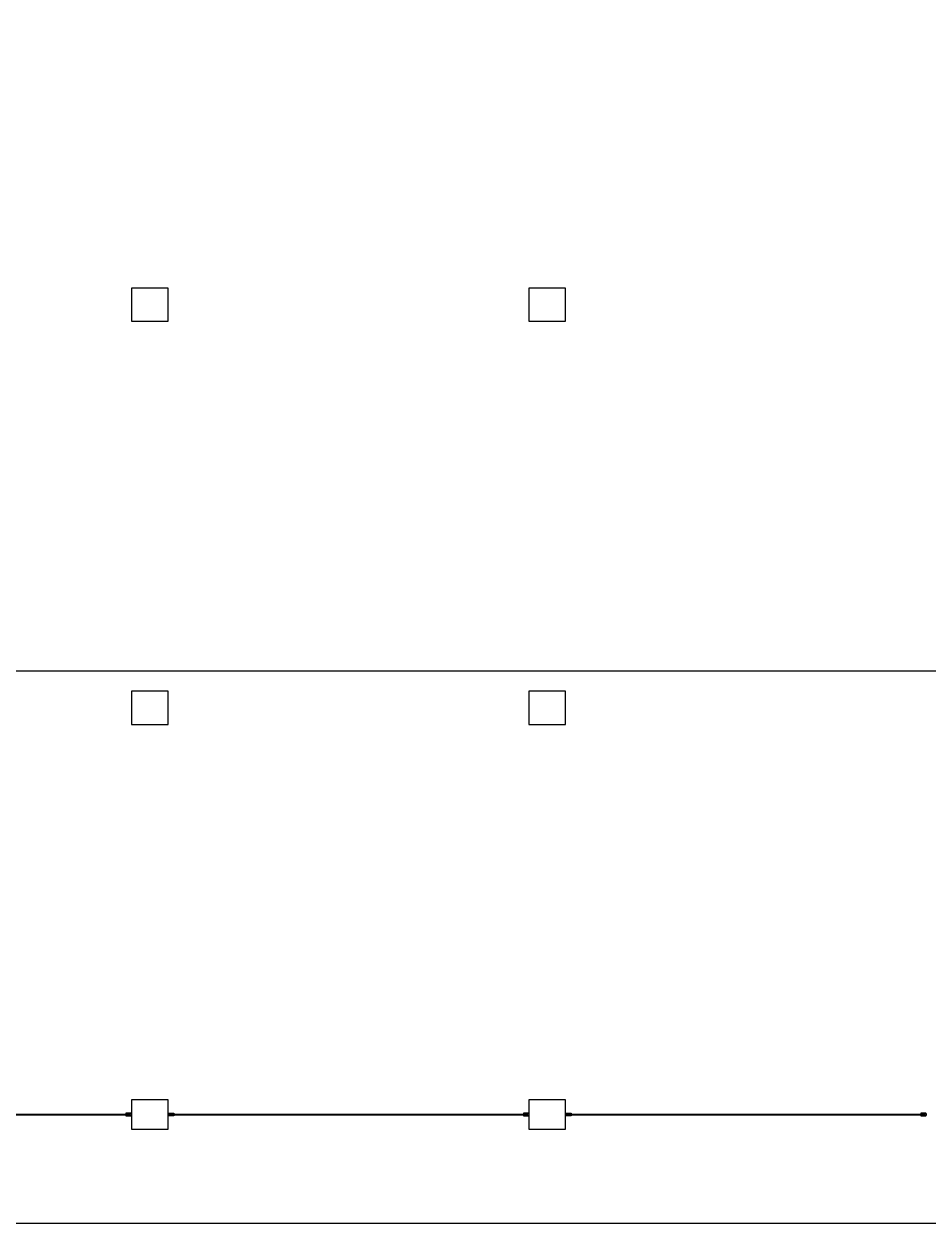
# Model space of a CAD drawing. Header units: millimetres. Extents: x 0 to 356400, y 0 to 68257.
# Drawn here: x 288147 to 289130, y 4800 to 6103 of the extents above; entities that cross this region are included whole.
import ezdxf

# ---------------------------------------------------------------- set-up
doc = ezdxf.new("R2010")
doc.units = ezdxf.units.MM
doc.header["$LTSCALE"] = 75
doc.layers.add('8', color=8, linetype='Continuous')
doc.layers.add('G(그리드1)', color=185, linetype='Continuous', plot=False)

# ---------------------------------------------------------------- blocks, each defined once
blk = doc.blocks.new('G$C7369CDF7')
at = {"layer": '8'}
for p, q in [((61203, 44140), (61193, 44140)), ((61193, 44140), (61193, 44000)), ((61193, 44000), (61218, 44000)), ((61204, 44138), (61194, 44138)), ((61194, 44138), (61194, 44001)), ((61194, 44001), (61216, 44001)), ((61201, 44058), (61201, 44071)), ((61201, 44071), (61211, 44071)), ((61216, 44058), (61201, 44058)), ((61204, 44150), (61203, 44150)), ((61204, 44150), (61203, 44150)), ((61203, 44150), (61203, 44140)), ((61205, 44070), (61203, 44069)), ((61203, 44060), (61203, 44070)), ((61203, 44070), (61213, 44070)), ((61203, 44060), (61203, 44069)), ((61205, 44059), (61203, 44060)), ((61218, 44060), (61203, 44060)), ((61204, 44150), (61204, 44138)), ((61204, 44130), (61204, 44150)), ((61204, 44150), (61256, 44150)), ((61206, 44130), (61204, 44130)), ((61204, 44130), (61204, 44130)), ((61205, 44069), (61205, 44070)), ((61207, 44070), (61205, 44069)), ((61205, 44067), (61210, 44067)), ((61205, 44062), (61205, 44067)), ((61205, 44062), (61210, 44062)), ((61205, 44060), (61205, 44059)), ((61207, 44059), (61205, 44060)), ((61206, 44130), (61206, 44148)), ((61206, 44148), (61255, 44148)), ((61207, 44069), (61207, 44070)), ((61209, 44070), (61207, 44069)), ((61207, 44060), (61207, 44059)), ((61209, 44059), (61207, 44060)), ((61209, 44069), (61209, 44070)), ((61211, 44070), (61209, 44069)), ((61209, 44060), (61209, 44059)), ((61211, 44059), (61209, 44060)), ((61210, 44067), (61210, 44062)), ((61211, 44071), (61211, 44101)), ((61211, 44101), (61244, 44101)), ((61211, 44069), (61211, 44070)), ((61213, 44070), (61211, 44069)), ((61211, 44060), (61211, 44059)), ((61213, 44059), (61211, 44060)), ((61213, 44070), (61213, 44100)), ((61213, 44100), (61243, 44100)), ((61213, 44070), (61213, 44068)), ((61213, 44062), (61213, 44059)), ((61216, 44001), (61216, 44058)), ((61218, 34400), (61218, 44100)), ((61218, 44100), (61243, 44100)), ((61218, 44000), (61218, 44060)), ((61243, 44100), (61243, 34400)), ((61243, 44100), (61243, 44000)), ((61243, 44000), (61268, 44000)), ((61244, 44101), (61244, 44001)), ((61244, 44001), (61266, 44001)), ((61255, 44148), (61255, 44130)), ((61255, 44130), (61256, 44130)), ((61256, 44150), (61258, 44150)), ((61256, 44150), (61258, 44150)), ((61256, 44138), (61256, 44150)), ((61256, 44150), (61256, 44130)), ((61266, 44138), (61256, 44138)), ((61258, 44140), (61258, 44150)), ((61268, 44140), (61258, 44140)), ((61266, 44001), (61266, 44138)), ((61268, 44000), (61268, 44140)), ((39680, 34350), (38780, 34350)), ((38780, 34350), (38780, 33350)), ((39680, 33350), (39680, 34350)), ((50630, 34350), (49730, 34350)), ((49730, 34350), (49730, 33350)), ((50630, 33350), (50630, 34350)), ((61630, 34350), (60830, 34350)), ((60830, 34350), (60830, 33350)), ((61193, 34360), (61193, 34500)), ((61193, 34500), (61218, 34500)), ((61203, 34360), (61193, 34360)), ((61194, 34362), (61194, 34499)), ((61194, 34499), (61216, 34499)), ((61204, 34362), (61194, 34362)), ((61216, 34442), (61201, 34442)), ((61201, 34442), (61201, 34429)), ((61201, 34429), (61211, 34429)), ((61205, 34441), (61203, 34440)), ((61203, 34440), (61203, 34431)), ((61218, 34440), (61203, 34440)), ((61203, 34440), (61203, 34430)), ((61205, 34430), (61203, 34431)), ((61203, 34430), (61213, 34430)), ((61203, 34350), (61203, 34360)), ((61204, 34350), (61203, 34350)), ((61204, 34350), (61203, 34350)), ((61206, 34370), (61204, 34370)), ((61204, 34370), (61204, 34370)), ((61204, 34370), (61204, 34350)), ((61204, 34350), (61204, 34362)), ((61204, 34350), (61256, 34350)), ((61205, 34440), (61205, 34441)), ((61207, 34441), (61205, 34440)), ((61205, 34438), (61210, 34438)), ((61205, 34438), (61205, 34433)), ((61205, 34433), (61210, 34433)), ((61205, 34431), (61205, 34430)), ((61207, 34430), (61205, 34431)), ((61206, 34370), (61206, 34352)), ((61206, 34352), (61255, 34352)), ((61207, 34440), (61207, 34441)), ((61209, 34441), (61207, 34440)), ((61207, 34431), (61207, 34430)), ((61209, 34430), (61207, 34431)), ((61209, 34440), (61209, 34441)), ((61211, 34441), (61209, 34440)), ((61209, 34431), (61209, 34430)), ((61211, 34430), (61209, 34431)), ((61210, 34433), (61210, 34438)), ((61211, 34440), (61211, 34441)), ((61213, 34441), (61211, 34440)), ((61211, 34431), (61211, 34430)), ((61213, 34430), (61211, 34431)), ((61211, 34429), (61211, 34399)), ((61211, 34399), (61244, 34399)), ((61213, 34438), (61213, 34441)), ((61213, 34430), (61213, 34432)), ((61213, 34430), (61213, 34400)), ((61213, 34400), (61243, 34400)), ((61216, 34499), (61216, 34442)), ((61218, 34500), (61218, 34440)), ((61243, 34400), (61218, 34400)), ((61243, 34400), (61243, 34500)), ((61243, 34500), (61268, 34500)), ((61244, 34399), (61244, 34499)), ((61244, 34499), (61266, 34499)), ((61255, 34370), (61256, 34370)), ((61255, 34352), (61255, 34370)), ((61256, 34350), (61256, 34370)), ((61266, 34362), (61256, 34362)), ((61256, 34362), (61256, 34350)), ((61256, 34350), (61258, 34350)), ((61256, 34350), (61258, 34350)), ((61268, 34360), (61258, 34360)), ((61258, 34360), (61258, 34350)), ((61266, 34499), (61266, 34362)), ((61268, 34500), (61268, 34360)), ((61630, 33350), (61630, 34350)), ((38780, 33350), (39680, 33350)), ((49730, 33350), (50630, 33350)), ((60830, 33350), (61630, 33350)), ((61203, 33340), (61193, 33340)), ((61193, 33340), (61193, 33200)), ((61204, 33339), (61194, 33339)), ((61194, 33339), (61194, 33201)), ((61201, 33258), (61201, 33271)), ((61201, 33271), (61211, 33271)), ((61216, 33258), (61201, 33258)), ((61204, 33350), (61203, 33350)), ((61204, 33350), (61203, 33350)), ((61203, 33350), (61203, 33340)), ((61205, 33270), (61203, 33269)), ((61203, 33260), (61203, 33270)), ((61203, 33270), (61213, 33270)), ((61203, 33260), (61203, 33269)), ((61205, 33259), (61203, 33260)), ((61218, 33260), (61203, 33260)), ((61204, 33350), (61204, 33339)), ((61204, 33330), (61204, 33350)), ((61204, 33350), (61256, 33350)), ((61206, 33330), (61204, 33330)), ((61204, 33330), (61204, 33330)), ((61205, 33269), (61205, 33270)), ((61207, 33270), (61205, 33269)), ((61205, 33267), (61210, 33267)), ((61205, 33262), (61205, 33267)), ((61205, 33262), (61210, 33262)), ((61205, 33260), (61205, 33259)), ((61207, 33259), (61205, 33260)), ((61206, 33330), (61206, 33348)), ((61206, 33348), (61255, 33348)), ((61207, 33269), (61207, 33270)), ((61209, 33270), (61207, 33269)), ((61207, 33260), (61207, 33259)), ((61209, 33259), (61207, 33260)), ((61209, 33269), (61209, 33270)), ((61211, 33270), (61209, 33269)), ((61209, 33260), (61209, 33259)), ((61211, 33259), (61209, 33260)), ((61210, 33267), (61210, 33262)), ((61211, 33271), (61211, 33301)), ((61211, 33301), (61244, 33301)), ((61211, 33269), (61211, 33270)), ((61213, 33270), (61211, 33269)), ((61211, 33260), (61211, 33259)), ((61213, 33259), (61211, 33260)), ((61213, 33270), (61213, 33300)), ((61213, 33300), (61243, 33300)), ((61213, 33270), (61213, 33268)), ((61213, 33262), (61213, 33259)), ((61216, 33201), (61216, 33258)), ((61218, 23600), (61218, 33300)), ((61218, 33300), (61243, 33300)), ((61218, 33200), (61218, 33260)), ((61243, 33300), (61243, 23600)), ((61243, 33300), (61243, 33200)), ((61244, 33301), (61244, 33201)), ((61255, 33348), (61255, 33330)), ((61255, 33330), (61256, 33330)), ((61256, 33350), (61258, 33350)), ((61256, 33350), (61258, 33350)), ((61256, 33339), (61256, 33350)), ((61256, 33350), (61256, 33330)), ((61266, 33339), (61256, 33339)), ((61258, 33340), (61258, 33350)), ((61268, 33340), (61258, 33340)), ((61266, 33201), (61266, 33339)), ((61268, 33200), (61268, 33340)), ((61193, 33200), (61218, 33200)), ((61194, 33201), (61216, 33201)), ((61243, 33200), (61268, 33200)), ((61244, 33201), (61266, 33201)), ((39680, 23550), (38780, 23550)), ((38780, 23550), (38780, 22550)), ((39680, 22550), (39680, 23550)), ((50630, 23550), (49730, 23550)), ((49730, 23550), (49730, 22550)), ((50630, 22550), (50630, 23550)), ((61630, 23550), (60830, 23550)), ((60830, 23550), (60830, 22550)), ((61193, 23560), (61193, 23700)), ((61193, 23700), (61218, 23700)), ((61203, 23560), (61193, 23560)), ((61194, 23562), (61194, 23699)), ((61194, 23699), (61216, 23699)), ((61204, 23562), (61194, 23562)), ((61216, 23642), (61201, 23642)), ((61201, 23642), (61201, 23629)), ((61201, 23629), (61211, 23629)), ((61205, 23641), (61203, 23640)), ((61203, 23640), (61203, 23631)), ((61218, 23640), (61203, 23640)), ((61203, 23640), (61203, 23630)), ((61205, 23630), (61203, 23631)), ((61203, 23630), (61213, 23630)), ((61203, 23550), (61203, 23560)), ((61204, 23550), (61203, 23550)), ((61204, 23550), (61203, 23550)), ((61206, 23570), (61204, 23570)), ((61204, 23570), (61204, 23570)), ((61204, 23570), (61204, 23550)), ((61204, 23550), (61204, 23562)), ((61204, 23550), (61256, 23550)), ((61205, 23640), (61205, 23641)), ((61207, 23641), (61205, 23640)), ((61205, 23638), (61210, 23638)), ((61205, 23638), (61205, 23633)), ((61205, 23633), (61210, 23633)), ((61205, 23631), (61205, 23630)), ((61207, 23630), (61205, 23631)), ((61206, 23570), (61206, 23552)), ((61206, 23552), (61255, 23552)), ((61207, 23640), (61207, 23641)), ((61209, 23641), (61207, 23640)), ((61207, 23631), (61207, 23630)), ((61209, 23630), (61207, 23631)), ((61209, 23640), (61209, 23641)), ((61211, 23641), (61209, 23640)), ((61209, 23631), (61209, 23630)), ((61211, 23630), (61209, 23631)), ((61210, 23633), (61210, 23638)), ((61211, 23640), (61211, 23641)), ((61213, 23641), (61211, 23640)), ((61211, 23631), (61211, 23630)), ((61213, 23630), (61211, 23631)), ((61211, 23629), (61211, 23599)), ((61211, 23599), (61244, 23599)), ((61213, 23638), (61213, 23641)), ((61213, 23630), (61213, 23632)), ((61213, 23630), (61213, 23600)), ((61213, 23600), (61243, 23600)), ((61216, 23699), (61216, 23642)), ((61218, 23700), (61218, 23640)), ((61243, 23600), (61218, 23600)), ((61243, 23600), (61243, 23700)), ((61243, 23700), (61268, 23700)), ((61244, 23599), (61244, 23699)), ((61244, 23699), (61266, 23699)), ((61255, 23570), (61256, 23570)), ((61255, 23552), (61255, 23570)), ((61256, 23550), (61256, 23570)), ((61266, 23562), (61256, 23562)), ((61256, 23562), (61256, 23550)), ((61256, 23550), (61258, 23550)), ((61256, 23550), (61258, 23550)), ((61268, 23560), (61258, 23560)), ((61258, 23560), (61258, 23550)), ((61266, 23699), (61266, 23562)), ((61268, 23700), (61268, 23560)), ((61630, 22550), (61630, 23550)), ((38780, 22550), (39680, 22550)), ((49730, 22550), (50630, 22550)), ((60830, 22550), (61630, 22550)), ((61203, 22540), (61193, 22540)), ((61193, 22540), (61193, 22400)), ((61204, 22539), (61194, 22539)), ((61194, 22539), (61194, 22401)), ((61204, 22550), (61203, 22550)), ((61204, 22550), (61203, 22550)), ((61203, 22550), (61203, 22540)), ((61204, 22550), (61204, 22539)), ((61204, 22530), (61204, 22550)), ((61204, 22550), (61256, 22550)), ((61206, 22530), (61204, 22530)), ((61204, 22530), (61204, 22530)), ((61206, 22530), (61206, 22548)), ((61206, 22548), (61255, 22548)), ((61211, 22471), (61211, 22501)), ((61211, 22501), (61244, 22501)), ((61213, 22470), (61213, 22500)), ((61213, 22500), (61243, 22500)), ((61218, 12600), (61218, 22500)), ((61218, 22500), (61243, 22500)), ((61243, 22500), (61243, 12600)), ((61243, 22500), (61243, 22400)), ((61244, 22501), (61244, 22401)), ((61255, 22548), (61255, 22530)), ((61255, 22530), (61256, 22530)), ((61256, 22550), (61258, 22550)), ((61256, 22550), (61258, 22550)), ((61256, 22539), (61256, 22550)), ((61256, 22550), (61256, 22530)), ((61266, 22539), (61256, 22539)), ((61258, 22540), (61258, 22550)), ((61268, 22540), (61258, 22540)), ((61266, 22401), (61266, 22539)), ((61268, 22400), (61268, 22540)), ((61193, 22400), (61218, 22400)), ((61194, 22401), (61216, 22401)), ((61201, 22458), (61201, 22471)), ((61201, 22471), (61211, 22471)), ((61216, 22458), (61201, 22458)), ((61205, 22470), (61203, 22469)), ((61203, 22460), (61203, 22470)), ((61203, 22470), (61213, 22470)), ((61203, 22460), (61203, 22469)), ((61205, 22459), (61203, 22460)), ((61218, 22460), (61203, 22460)), ((61205, 22469), (61205, 22470)), ((61207, 22470), (61205, 22469)), ((61205, 22467), (61210, 22467)), ((61205, 22462), (61205, 22467)), ((61205, 22462), (61210, 22462)), ((61205, 22460), (61205, 22459)), ((61207, 22459), (61205, 22460)), ((61207, 22469), (61207, 22470)), ((61209, 22470), (61207, 22469)), ((61207, 22460), (61207, 22459)), ((61209, 22459), (61207, 22460)), ((61209, 22469), (61209, 22470)), ((61211, 22470), (61209, 22469)), ((61209, 22460), (61209, 22459)), ((61211, 22459), (61209, 22460)), ((61210, 22467), (61210, 22462)), ((61211, 22469), (61211, 22470)), ((61213, 22470), (61211, 22469)), ((61211, 22460), (61211, 22459)), ((61213, 22459), (61211, 22460)), ((61213, 22470), (61213, 22468)), ((61213, 22462), (61213, 22459)), ((61216, 22401), (61216, 22458)), ((61218, 22400), (61218, 22460)), ((61243, 22400), (61268, 22400)), ((61244, 22401), (61266, 22401))]:
    blk.add_line(p, q, dxfattribs=at)
for centre, radius, start, end in [((61213, 44067), 0.5, 90, 270), ((61213, 44062), 0.5, 90, 270), ((61214, 44102), 35.2, 268.1243, 306.6903), ((61209, 44103), 40, 275.838, 312.0129), ((61234, 44075), 2, 309.9712, 90), ((61234, 44076), 0.5, 90, 270), ((61234, 44075), 1, 319.239, 90), ((61213, 34438), 0.5, 90, 270), ((61213, 34433), 0.5, 90, 270), ((61209, 34397), 40, 47.9871, 84.162), ((61214, 34398), 35.2, 53.3097, 91.8757), ((61234, 34425), 2, 270, 50.0288), ((61234, 34425), 1, 270, 40.761), ((61234, 34424), 0.5, 90, 270), ((61213, 33267), 0.5, 90, 270), ((61213, 33262), 0.5, 90, 270), ((61214, 33302), 35.2, 268.1243, 306.6903), ((61209, 33303), 40, 275.838, 312.0129), ((61234, 33275), 2, 309.9712, 90), ((61234, 33276), 0.5, 90, 270), ((61234, 33275), 1, 319.239, 90), ((61213, 23638), 0.5, 90, 270), ((61213, 23633), 0.5, 90, 270), ((61209, 23597), 40, 47.9871, 84.162), ((61214, 23598), 35.2, 53.3097, 91.8757), ((61234, 23625), 2, 270, 50.0288), ((61234, 23625), 1, 270, 40.761), ((61234, 23624), 0.5, 90, 270), ((61234, 22475), 2, 309.9712, 90), ((61234, 22476), 0.5, 90, 270), ((61213, 22467), 0.5, 90, 270), ((61213, 22462), 0.5, 90, 270), ((61214, 22502), 35.2, 268.1243, 306.6903), ((61209, 22503), 40, 275.838, 312.0129), ((61234, 22475), 1, 319.239, 90)]:
    blk.add_arc(centre, radius, start, end, dxfattribs=at)

msp = doc.modelspace()

# ---------------------------------------------------------------- linework, layer by layer
at = {"layer": 'G(그리드1)'}
for points in [[(300325, 58700), (278825, 58700), (278825, 4800), (300325, 4800)], [(299725, 58100), (279425, 58100), (279425, 5400), (299725, 5400)]]:
    msp.add_lwpolyline(points, close=True, dxfattribs=at)

# ---------------------------------------------------------------- block references
at = {"xscale": 0.04000000000000001, "yscale": 0.04000000000000001, "zscale": 0.04000000000000001, "rotation": 270}
msp.add_blockref('G$C7369CDF7', (287362.2, 7367.1), dxfattribs=at)

doc.saveas('drawing.dxf')
